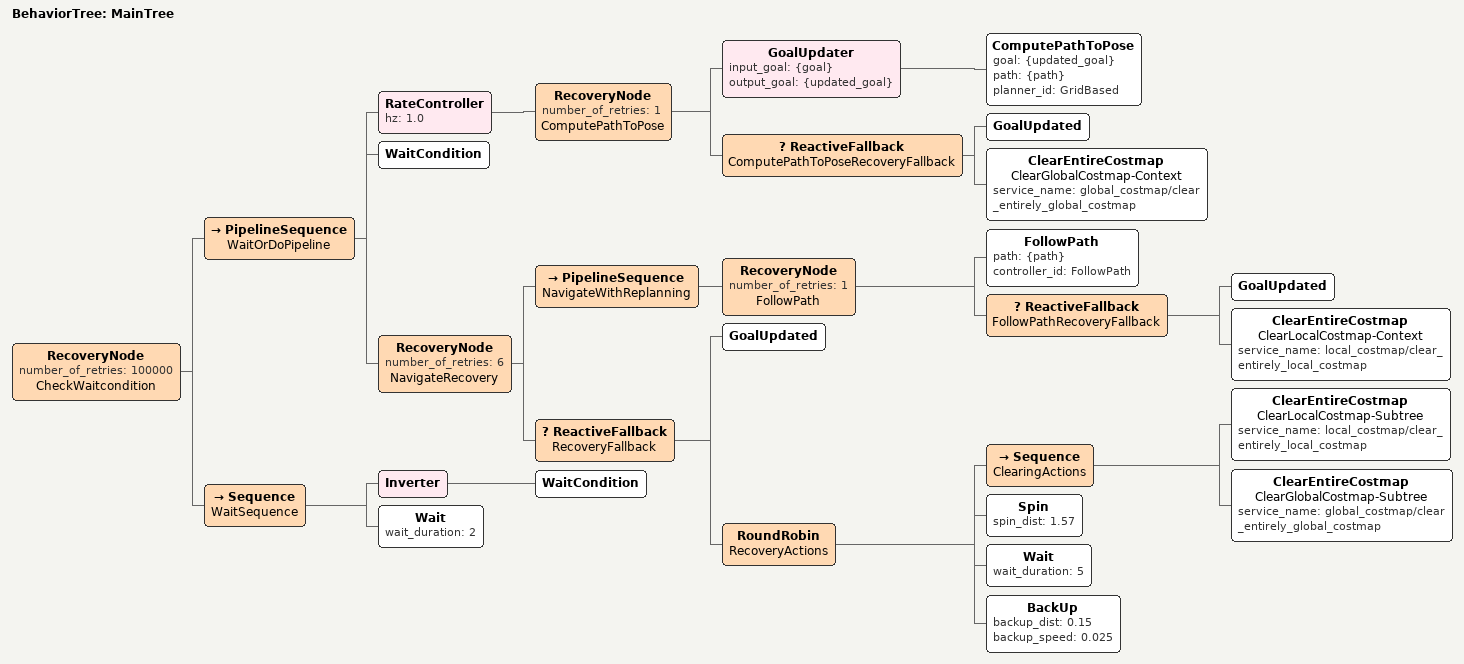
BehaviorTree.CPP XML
<root main_tree_to_execute="MainTree">
    <BehaviorTree ID="MainTree">
        <RecoveryNode number_of_retries="100000" name="CheckWaitcondition">
            <PipelineSequence name="WaitOrDoPipeline">
                <RateController hz="1.0">
                    <RecoveryNode number_of_retries="1" name="ComputePathToPose">
                        <GoalUpdater input_goal="{goal}" output_goal="{updated_goal}">
                            <ComputePathToPose goal="{updated_goal}" path="{path}" planner_id="GridBased"/>
                        </GoalUpdater>
                        <ReactiveFallback name="ComputePathToPoseRecoveryFallback">
                            <GoalUpdated/>
                            <ClearEntireCostmap name="ClearGlobalCostmap-Context" service_name="global_costmap/clear_entirely_global_costmap"/>
                        </ReactiveFallback>
                    </RecoveryNode>
                </RateController>
                <WaitCondition/>
                <RecoveryNode number_of_retries="6" name="NavigateRecovery">
                    <PipelineSequence name="NavigateWithReplanning">
                        <RecoveryNode number_of_retries="1" name="FollowPath">
                            <FollowPath path="{path}" controller_id="FollowPath"/>
                            <ReactiveFallback name="FollowPathRecoveryFallback">
                                <GoalUpdated/>
                                <ClearEntireCostmap name="ClearLocalCostmap-Context" service_name="local_costmap/clear_entirely_local_costmap"/>
                            </ReactiveFallback>
                        </RecoveryNode>
                    </PipelineSequence>
                    <ReactiveFallback name="RecoveryFallback">
                        <GoalUpdated/>
                        <RoundRobin name="RecoveryActions">
                            <Sequence name="ClearingActions">
                                <ClearEntireCostmap name="ClearLocalCostmap-Subtree" service_name="local_costmap/clear_entirely_local_costmap"/>
                                <ClearEntireCostmap name="ClearGlobalCostmap-Subtree" service_name="global_costmap/clear_entirely_global_costmap"/>
                            </Sequence>
                            <Spin spin_dist="1.57"/>
                            <Wait wait_duration="5"/>
                            <BackUp backup_dist="0.15" backup_speed="0.025"/>
                        </RoundRobin>
                    </ReactiveFallback>
                </RecoveryNode>
            </PipelineSequence>
            <Sequence name="WaitSequence">
                <Inverter>
                    <WaitCondition/>
                </Inverter>
                <Wait wait_duration="2"/>
            </Sequence>
        </RecoveryNode>
    </BehaviorTree>
</root>
